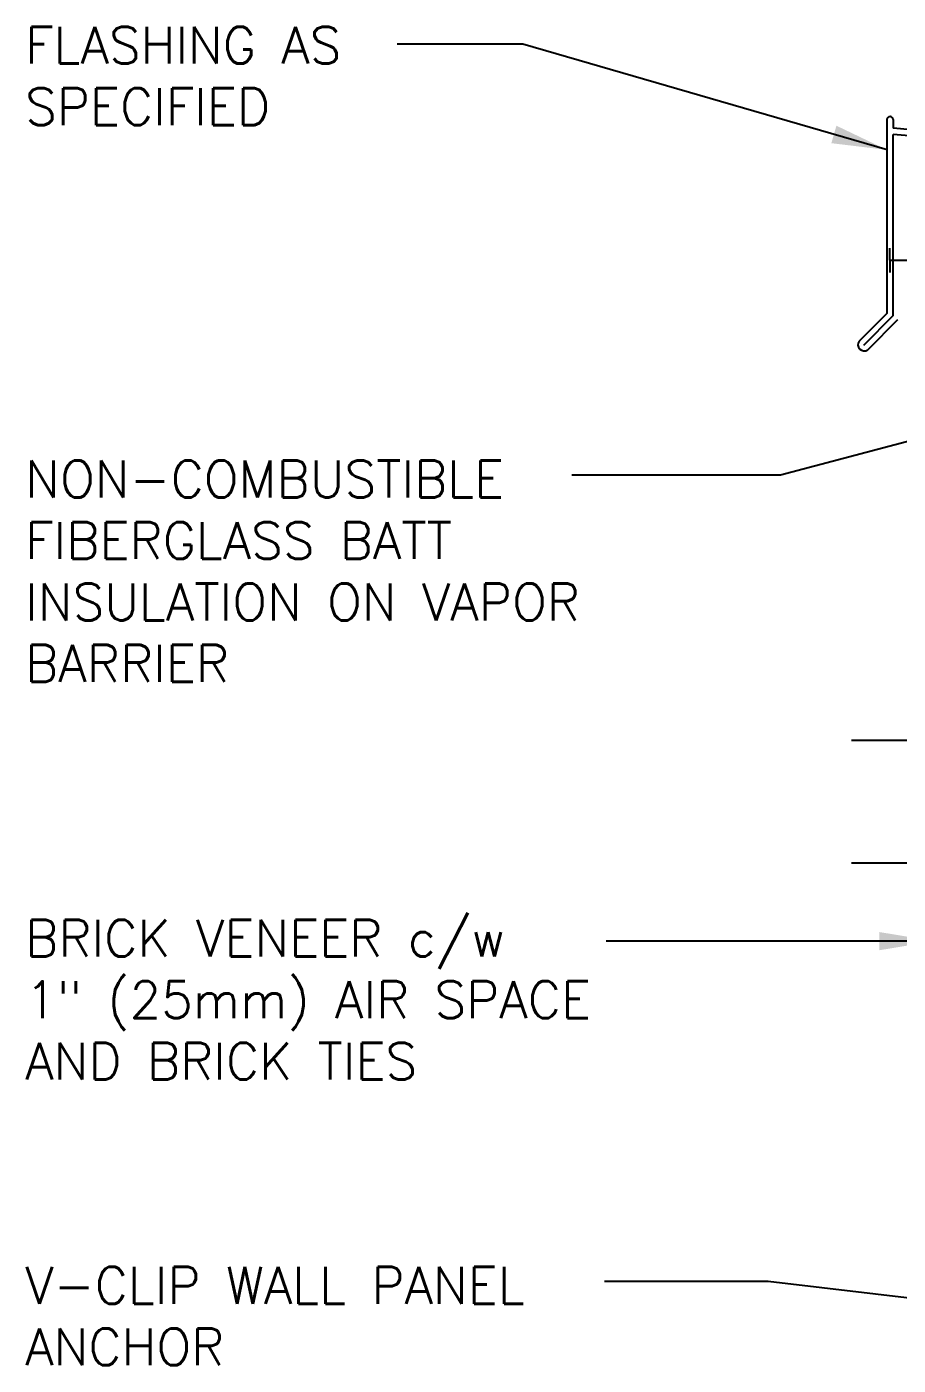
# Model space of a CAD drawing. Header units: inches. Extents: x 72.5 to 125.7, y 105.3 to 183.4.
# Drawn here: x 72.53 to 90.25, y 156.22 to 183.45 of the extents above; entities that cross this region are included whole.
import ezdxf

# ---------------------------------------------------------------- set-up
doc = ezdxf.new("R2010")
doc.units = ezdxf.units.IN
doc.header["$LTSCALE"] = 0.5
doc.header["$MEASUREMENT"] = 0
for name, color, linetype in [('HATCH', 12, 'Continuous'), ('LINE9', 9, 'Continuous'), ('TEXT', 4, 'Continuous')]:
    doc.layers.add(name, color=color, linetype=linetype)
doc.styles.add('DIM', font='romans.shx', dxfattribs={"width": 0.7})
doc.styles.add('ROMANS', font='romans.shx', dxfattribs={"height": 0.75})
doc.dimstyles.new('ext_12', dxfattribs={"dimscale": 12, "dimtxt": 0.09375, "dimasz": 0.09375, "dimexe": 0.09375, "dimexo": 0.0625, "dimgap": 0.0625, "dimtad": 1, "dimdec": 1, "dimzin": 3, "dimdsep": 46, "dimlunit": 4, "dimtxsty": 'DIM', "dimcen": 0.09, "dimdle": 0.09375, "dimclrt": 4, "dimadec": 0, "dimazin": 0, "dimtfac": 1, "dimtdec": 1, "dimtmove": 2, "dimatfit": 3, "dimfxl": 1, "dimfrac": 2, "dimtolj": 1, "dimtzin": 0, "dimarcsym": 0})

msp = doc.modelspace()

# ---------------------------------------------------------------- linework, layer by layer
at = {"layer": 'HATCH'}
for p, q in [((90.024, 177.624), (90.024, 181.561)), ((90.149, 181.561), (90.149, 181.384)), ((107.115, 179.899), (90.149, 181.384)), ((90.149, 177.572), (90.149, 181.258)), ((92.414, 181.06), (90.149, 181.258)), ((90.024, 177.624), (89.455, 177.055)), ((90.149, 177.572), (89.544, 176.967)), ((90.237, 177.484), (89.632, 176.878))]:
    msp.add_line(p, q, dxfattribs=at)
for centre, radius, start, end in [((90.086, 181.561), 0.0625, 0, 180), ((89.559, 176.982), 0.127, 144.7902, 305.2098)]:
    msp.add_arc(centre, radius, start, end, dxfattribs=at)
at = {"layer": 'LINE9'}
for p, q in [((90.08, 178.697), (90.08, 178.947)), ((90.08, 178.697), (91.926, 178.697)), ((90.08, 178.697), (90.08, 178.447)), ((89.301, 168.94), (97.663, 168.94)), ((89.301, 166.44), (97.663, 166.44))]:
    msp.add_line(p, q, dxfattribs=at)

# ---------------------------------------------------------------- texts
at = {"layer": 'TEXT', "char_height": 0.75, "style": 'ROMANS'}
for s, insert, width, attachment_point in [('FLASHING AS \\PSPECIFIED', (72.498, 183.448), 8.7776, 1), ('NON-COMBUSTIBLE\\PFIBERGLASS BATT INSULATION ON VAPOR BARRIER', (72.498, 174.624), 12.44051, 1), ('BRICK VENEER c/w \\P1" (25mm) AIR SPACE AND BRICK TIES', (72.498, 163.659), 14.56426, 4), ('V-CLIP WALL PANEL ANCHOR', (72.498, 158.223), 12.44051, 1)]:
    msp.add_mtext(s, dxfattribs=dict(at, insert=insert, width=width, attachment_point=attachment_point))

# ---------------------------------------------------------------- leaders
at = {"layer": 'TEXT'}
for points, override in [([(90.024, 180.943), (82.621, 183.095), (80.061, 183.095)], {"dimgap": 0.0625, "dimtad": 0}), ([(99.606, 177.44), (87.857, 174.329), (83.617, 174.329)], {"dimtad": 0}), ([(90.993, 164.849), (84.314, 164.849)], {"dimgap": 0.0625, "dimtad": 0}), ([(97.475, 156.747), (87.607, 157.928), (84.278, 157.928)], {"dimtad": 0})]:
    msp.add_leader(points, dimstyle='ext_12', override=override, dxfattribs=at)

doc.saveas('drawing.dxf')
